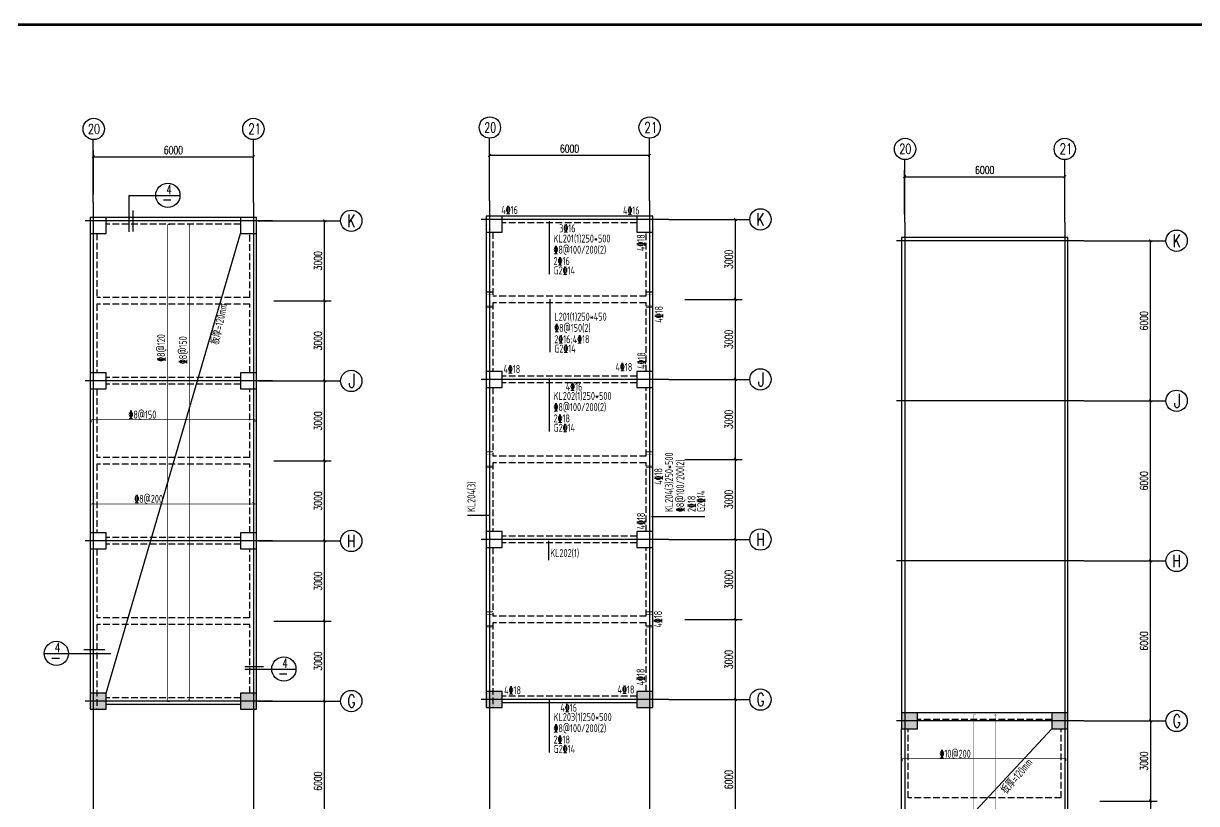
# Model space of a CAD drawing. Extents: x -73672 to 366960, y -527333 to 140666.
# Drawn here: x 219290 to 263247, y -473421 to -444183 of the extents above; entities that cross this region are included whole.
import ezdxf
from ezdxf.enums import TextEntityAlignment as Align

# ---------------------------------------------------------------- set-up
doc = ezdxf.new("R2010")
doc.units = 0
doc.header["$LTSCALE"] = 1000
doc.header["$MEASUREMENT"] = 0
doc.linetypes.add('DASH', pattern=[0.35, 0.25, -0.1])
for name, color, linetype in [('11', 3, 'Continuous'), ('AXIS', 3, 'Continuous'), ('AXIS_TEXT', 7, 'Continuous'), ('COLUMN', 9, 'Continuous'), ('PUB_TITLE', 4, 'Continuous'), ('TEXT', 3, 'Continuous'), ('WALL', 9, 'Continuous'), ('建-尺寸', 3, 'Continuous')]:
    doc.layers.add(name, color=color, linetype=linetype)
doc.styles.add('_TCH_AXIS', font='COMPLEX', dxfattribs={"bigfont": 'GBCBIG'})
doc.styles.add('_TCH_DIM_T3', font='SIMPLEX', dxfattribs={"width": 0.705882, "bigfont": 'GBCBIG'})
doc.styles.add('A-DIM_T3', font='SIMPLEX', dxfattribs={"width": 0.705882, "bigfont": 'GBCBIG'})
doc.styles.add('COMPLEX', font='COMPLEX', dxfattribs={"bigfont": 'Tssdchn.shx'})
doc.styles.add('HZTXT', font='txt', dxfattribs={"bigfont": 'HZTXT'})
doc.styles.add('TSSD_Rein', font='Tssdeng.shx', dxfattribs={"width": 0.7, "bigfont": 'hztxt.shx'})
doc.dimstyles.new('_TCH_ARCH-100', dxfattribs={"dimtxt": 297.5, "dimasz": 100, "dimexe": 250, "dimexo": 300, "dimgap": 100, "dimtad": 1, "dimdec": 0, "dimzin": 0, "dimdsep": 46, "dimtxsty": '_TCH_DIM_T3', "dimblk": 'ARCHTICK', "dimcen": 0.09, "dimclrt": 7, "dimazin": 2, "dimtfac": 1, "dimtdec": 0, "dimtix": 1, "dimtmove": 2, "dimatfit": 3, "dimfxl": 0, "dimtolj": 1, "dimtzin": 0, "dimarcsym": 0})
doc.dimstyles.new('A-DIM-100', dxfattribs={"dimtxt": 297.5, "dimasz": 100, "dimexe": 250, "dimexo": 300, "dimgap": 100, "dimtad": 1, "dimdec": 0, "dimzin": 0, "dimdsep": 46, "dimtxsty": 'A-DIM_T3', "dimblk": 'ARCHTICK', "dimcen": 0.09, "dimclrt": 7, "dimazin": 2, "dimtfac": 1, "dimtdec": 0, "dimtix": 1, "dimtmove": 2, "dimatfit": 3, "dimfxl": 0, "dimtolj": 1, "dimtzin": 0, "dimarcsym": 0})

# ---------------------------------------------------------------- blocks, each defined once
blk = doc.blocks.new('_ArchTick')
at = {"color": 0, "linetype": 'ByBlock', "const_width": 0.4}
blk.add_lwpolyline([(-0.5, -0.5), (0.5, 0.5)], dxfattribs=at)
blk = doc.blocks.new('*D7692')
at = {"layer": 'AXIS', "color": 0, "lineweight": -2}
for p, q in [((221908, -450590), (221908, -448930)), ((221908, -449180), (227908, -449180)), ((227908, -450590), (227908, -448930))]:
    blk.add_line(p, q, dxfattribs=at)
at = {"layer": 'Defpoints', "color": 0}
for p in [(227908, -449180), (221908, -450890), (227908, -450890)]:
    blk.add_point(p, dxfattribs=at)
at = {"layer": 'AXIS', "color": 0, "linetype": 'ByBlock', "lineweight": -2, "xscale": 100, "yscale": 100, "zscale": 100, "rotation": 180}
blk.add_blockref('_ArchTick', (221908, -449180), dxfattribs=at)
at = {"layer": 'AXIS', "color": 0, "linetype": 'ByBlock', "lineweight": -2, "xscale": 100, "yscale": 100, "zscale": 100}
blk.add_blockref('_ArchTick', (227908, -449180), dxfattribs=at)
at = {"layer": 'AXIS', "color": 7, "insert": (224908, -448931), "char_height": 297.5, "attachment_point": 5, "style": '_TCH_DIM_T3'}
blk.add_mtext('\\A1;6000', dxfattribs=at)
blk = doc.blocks.new('*D7694')
at = {"layer": 'AXIS', "color": 0, "lineweight": -2}
for p, q in [((228375, -469580), (230825, -469580)), ((230575, -475580), (230575, -469580)), ((228375, -475580), (230825, -475580))]:
    blk.add_line(p, q, dxfattribs=at)
at = {"layer": 'Defpoints', "color": 0}
for p in [(228075, -469580), (230575, -469580), (228075, -475580)]:
    blk.add_point(p, dxfattribs=at)
at = {"layer": 'AXIS', "color": 0, "linetype": 'ByBlock', "lineweight": -2, "xscale": 100, "yscale": 100, "zscale": 100}
for p, rotation in [((230575, -469580), 90), ((230575, -475580), 270)]:
    blk.add_blockref('_ArchTick', p, dxfattribs=dict(at, rotation=rotation))
at = {"layer": 'AXIS', "color": 7, "insert": (230326, -472580), "char_height": 297.5, "attachment_point": 5, "rotation": 90, "style": '_TCH_DIM_T3'}
blk.add_mtext('\\A1;6000', dxfattribs=at)
blk = doc.blocks.new('*D7695')
at = {"layer": 'AXIS', "color": 0, "lineweight": -2}
for p, q in [((236752, -450535), (236752, -448875)), ((236752, -449125), (242752, -449125)), ((242752, -450535), (242752, -448875))]:
    blk.add_line(p, q, dxfattribs=at)
at = {"layer": 'Defpoints', "color": 0}
for p in [(242752, -449125), (236752, -450835), (242752, -450835)]:
    blk.add_point(p, dxfattribs=at)
at = {"layer": 'AXIS', "color": 0, "linetype": 'ByBlock', "lineweight": -2, "xscale": 100, "yscale": 100, "zscale": 100, "rotation": 180}
blk.add_blockref('_ArchTick', (236752, -449125), dxfattribs=at)
at = {"layer": 'AXIS', "color": 0, "linetype": 'ByBlock', "lineweight": -2, "xscale": 100, "yscale": 100, "zscale": 100}
blk.add_blockref('_ArchTick', (242752, -449125), dxfattribs=at)
at = {"layer": 'AXIS', "color": 7, "insert": (239752, -448876), "char_height": 297.5, "attachment_point": 5, "style": '_TCH_DIM_T3'}
blk.add_mtext('\\A1;6000', dxfattribs=at)
blk = doc.blocks.new('*D7697')
at = {"layer": 'AXIS', "color": 0, "lineweight": -2}
for p, q in [((243768, -469525), (246218, -469525)), ((245968, -475525), (245968, -469525)), ((243768, -475525), (246218, -475525))]:
    blk.add_line(p, q, dxfattribs=at)
at = {"layer": 'Defpoints', "color": 0}
for p in [(243468, -469525), (245968, -469525), (243468, -475525)]:
    blk.add_point(p, dxfattribs=at)
at = {"layer": 'AXIS', "color": 0, "linetype": 'ByBlock', "lineweight": -2, "xscale": 100, "yscale": 100, "zscale": 100}
for p, rotation in [((245968, -469525), 90), ((245968, -475525), 270)]:
    blk.add_blockref('_ArchTick', p, dxfattribs=dict(at, rotation=rotation))
at = {"layer": 'AXIS', "color": 7, "insert": (245719, -472525), "char_height": 297.5, "attachment_point": 5, "rotation": 90, "style": '_TCH_DIM_T3'}
blk.add_mtext('\\A1;6000', dxfattribs=at)
blk = doc.blocks.new('*D7698')
at = {"layer": 'AXIS', "color": 0, "lineweight": -2}
for p, q in [((252310, -451336), (252310, -449676)), ((258310, -451336), (258310, -449676)), ((252310, -449926), (258310, -449926))]:
    blk.add_line(p, q, dxfattribs=at)
at = {"layer": 'Defpoints', "color": 0}
for p in [(258310, -449926), (252310, -451636), (258310, -451636)]:
    blk.add_point(p, dxfattribs=at)
at = {"layer": 'AXIS', "color": 0, "linetype": 'ByBlock', "lineweight": -2, "xscale": 100, "yscale": 100, "zscale": 100, "rotation": 180}
blk.add_blockref('_ArchTick', (252310, -449926), dxfattribs=at)
at = {"layer": 'AXIS', "color": 0, "linetype": 'ByBlock', "lineweight": -2, "xscale": 100, "yscale": 100, "zscale": 100}
blk.add_blockref('_ArchTick', (258310, -449926), dxfattribs=at)
at = {"layer": 'AXIS', "color": 7, "insert": (255310, -449677), "char_height": 297.5, "attachment_point": 5, "style": '_TCH_DIM_T3'}
blk.add_mtext('\\A1;6000', dxfattribs=at)
blk = doc.blocks.new('_AXISO')
blk.add_circle((0, 0), 0.5)
at = {"layer": 'AXIS_TEXT', "style": 'COMPLEX'}
blk.add_attdef('A', text='', height=0.56, dxfattribs=at).set_placement((-0.25, -0.28), (0.25, -0.28), align=Align.FIT)
blk = doc.blocks.new('*D8738')
at = {"layer": 'Defpoints', "color": 0}
for p in [(228375, -466580), (230575, -466580), (228375, -469580)]:
    blk.add_point(p, dxfattribs=at)
at = {"layer": '建-尺寸', "color": 0, "lineweight": -2}
for p, q in [((228675, -466580), (230825, -466580)), ((230575, -469580), (230575, -466580)), ((228675, -469580), (230825, -469580))]:
    blk.add_line(p, q, dxfattribs=at)
at = {"layer": '建-尺寸', "color": 0, "linetype": 'ByBlock', "lineweight": -2, "xscale": 100, "yscale": 100, "zscale": 100}
for p, rotation in [((230575, -466580), 90), ((230575, -469580), 270)]:
    blk.add_blockref('_ArchTick', p, dxfattribs=dict(at, rotation=rotation))
at = {"layer": '建-尺寸', "color": 7, "insert": (230326, -468080), "char_height": 297.5, "attachment_point": 5, "rotation": 90, "style": 'A-DIM_T3'}
blk.add_mtext('\\A1;3000', dxfattribs=at)
blk = doc.blocks.new('*D8739')
at = {"layer": 'Defpoints', "color": 0}
for p in [(228375, -463580), (230575, -463580), (228375, -466580)]:
    blk.add_point(p, dxfattribs=at)
at = {"layer": '建-尺寸', "color": 0, "lineweight": -2}
for p, q in [((228675, -463580), (230825, -463580)), ((230575, -466580), (230575, -463580)), ((228675, -466580), (230825, -466580))]:
    blk.add_line(p, q, dxfattribs=at)
at = {"layer": '建-尺寸', "color": 0, "linetype": 'ByBlock', "lineweight": -2, "xscale": 100, "yscale": 100, "zscale": 100}
for p, rotation in [((230575, -463580), 90), ((230575, -466580), 270)]:
    blk.add_blockref('_ArchTick', p, dxfattribs=dict(at, rotation=rotation))
at = {"layer": '建-尺寸', "color": 7, "insert": (230326, -465080), "char_height": 297.5, "attachment_point": 5, "rotation": 90, "style": 'A-DIM_T3'}
blk.add_mtext('\\A1;3000', dxfattribs=at)
blk = doc.blocks.new('*D8740')
at = {"layer": 'Defpoints', "color": 0}
for p in [(228375, -460580), (230575, -460580), (228375, -463580)]:
    blk.add_point(p, dxfattribs=at)
at = {"layer": '建-尺寸', "color": 0, "lineweight": -2}
for p, q in [((228675, -460580), (230825, -460580)), ((230575, -463580), (230575, -460580)), ((228675, -463580), (230825, -463580))]:
    blk.add_line(p, q, dxfattribs=at)
at = {"layer": '建-尺寸', "color": 0, "linetype": 'ByBlock', "lineweight": -2, "xscale": 100, "yscale": 100, "zscale": 100}
for p, rotation in [((230575, -460580), 90), ((230575, -463580), 270)]:
    blk.add_blockref('_ArchTick', p, dxfattribs=dict(at, rotation=rotation))
at = {"layer": '建-尺寸', "color": 7, "insert": (230326, -462080), "char_height": 297.5, "attachment_point": 5, "rotation": 90, "style": 'A-DIM_T3'}
blk.add_mtext('\\A1;3000', dxfattribs=at)
blk = doc.blocks.new('*D8741')
at = {"layer": 'Defpoints', "color": 0}
for p in [(228375, -457580), (230575, -457580), (228375, -460580)]:
    blk.add_point(p, dxfattribs=at)
at = {"layer": '建-尺寸', "color": 0, "lineweight": -2}
for p, q in [((228675, -457580), (230825, -457580)), ((230575, -460580), (230575, -457580)), ((228675, -460580), (230825, -460580))]:
    blk.add_line(p, q, dxfattribs=at)
at = {"layer": '建-尺寸', "color": 0, "linetype": 'ByBlock', "lineweight": -2, "xscale": 100, "yscale": 100, "zscale": 100}
for p, rotation in [((230575, -457580), 90), ((230575, -460580), 270)]:
    blk.add_blockref('_ArchTick', p, dxfattribs=dict(at, rotation=rotation))
at = {"layer": '建-尺寸', "color": 7, "insert": (230326, -459080), "char_height": 297.5, "attachment_point": 5, "rotation": 90, "style": 'A-DIM_T3'}
blk.add_mtext('\\A1;3000', dxfattribs=at)
blk = doc.blocks.new('*D8742')
at = {"layer": 'Defpoints', "color": 0}
for p in [(228375, -454580), (230575, -454580), (228375, -457580)]:
    blk.add_point(p, dxfattribs=at)
at = {"layer": '建-尺寸', "color": 0, "lineweight": -2}
for p, q in [((228675, -454580), (230825, -454580)), ((230575, -457580), (230575, -454580)), ((228675, -457580), (230825, -457580))]:
    blk.add_line(p, q, dxfattribs=at)
at = {"layer": '建-尺寸', "color": 0, "linetype": 'ByBlock', "lineweight": -2, "xscale": 100, "yscale": 100, "zscale": 100}
for p, rotation in [((230575, -454580), 90), ((230575, -457580), 270)]:
    blk.add_blockref('_ArchTick', p, dxfattribs=dict(at, rotation=rotation))
at = {"layer": '建-尺寸', "color": 7, "insert": (230326, -456080), "char_height": 297.5, "attachment_point": 5, "rotation": 90, "style": 'A-DIM_T3'}
blk.add_mtext('\\A1;3000', dxfattribs=at)
blk = doc.blocks.new('*D8743')
at = {"layer": 'Defpoints', "color": 0}
for p in [(228375, -451580), (230575, -451580), (228375, -454580)]:
    blk.add_point(p, dxfattribs=at)
at = {"layer": '建-尺寸', "color": 0, "lineweight": -2}
for p, q in [((228675, -451580), (230825, -451580)), ((230575, -454580), (230575, -451580)), ((228675, -454580), (230825, -454580))]:
    blk.add_line(p, q, dxfattribs=at)
at = {"layer": '建-尺寸', "color": 0, "linetype": 'ByBlock', "lineweight": -2, "xscale": 100, "yscale": 100, "zscale": 100}
for p, rotation in [((230575, -451580), 90), ((230575, -454580), 270)]:
    blk.add_blockref('_ArchTick', p, dxfattribs=dict(at, rotation=rotation))
at = {"layer": '建-尺寸', "color": 7, "insert": (230326, -453080), "char_height": 297.5, "attachment_point": 5, "rotation": 90, "style": 'A-DIM_T3'}
blk.add_mtext('\\A1;3000', dxfattribs=at)
blk = doc.blocks.new('*D8752')
at = {"layer": 'Defpoints', "color": 0}
for p in [(243768, -466525), (245968, -466525), (243768, -469525)]:
    blk.add_point(p, dxfattribs=at)
at = {"layer": '建-尺寸', "color": 0, "lineweight": -2}
for p, q in [((244068, -466525), (246218, -466525)), ((245968, -469525), (245968, -466525)), ((244068, -469525), (246218, -469525))]:
    blk.add_line(p, q, dxfattribs=at)
at = {"layer": '建-尺寸', "color": 0, "linetype": 'ByBlock', "lineweight": -2, "xscale": 100, "yscale": 100, "zscale": 100}
for p, rotation in [((245968, -466525), 90), ((245968, -469525), 270)]:
    blk.add_blockref('_ArchTick', p, dxfattribs=dict(at, rotation=rotation))
at = {"layer": '建-尺寸', "color": 7, "insert": (245719, -468025), "char_height": 297.5, "attachment_point": 5, "rotation": 90, "style": 'A-DIM_T3'}
blk.add_mtext('\\A1;3000', dxfattribs=at)
blk = doc.blocks.new('*D8753')
at = {"layer": 'Defpoints', "color": 0}
for p in [(243768, -463525), (245968, -463525), (243768, -466525)]:
    blk.add_point(p, dxfattribs=at)
at = {"layer": '建-尺寸', "color": 0, "lineweight": -2}
for p, q in [((244068, -463525), (246218, -463525)), ((245968, -466525), (245968, -463525)), ((244068, -466525), (246218, -466525))]:
    blk.add_line(p, q, dxfattribs=at)
at = {"layer": '建-尺寸', "color": 0, "linetype": 'ByBlock', "lineweight": -2, "xscale": 100, "yscale": 100, "zscale": 100}
for p, rotation in [((245968, -463525), 90), ((245968, -466525), 270)]:
    blk.add_blockref('_ArchTick', p, dxfattribs=dict(at, rotation=rotation))
at = {"layer": '建-尺寸', "color": 7, "insert": (245719, -465025), "char_height": 297.5, "attachment_point": 5, "rotation": 90, "style": 'A-DIM_T3'}
blk.add_mtext('\\A1;3000', dxfattribs=at)
blk = doc.blocks.new('*D8754')
at = {"layer": 'Defpoints', "color": 0}
for p in [(243768, -460525), (245968, -460525), (243768, -463525)]:
    blk.add_point(p, dxfattribs=at)
at = {"layer": '建-尺寸', "color": 0, "lineweight": -2}
for p, q in [((244068, -460525), (246218, -460525)), ((245968, -463525), (245968, -460525)), ((244068, -463525), (246218, -463525))]:
    blk.add_line(p, q, dxfattribs=at)
at = {"layer": '建-尺寸', "color": 0, "linetype": 'ByBlock', "lineweight": -2, "xscale": 100, "yscale": 100, "zscale": 100}
for p, rotation in [((245968, -460525), 90), ((245968, -463525), 270)]:
    blk.add_blockref('_ArchTick', p, dxfattribs=dict(at, rotation=rotation))
at = {"layer": '建-尺寸', "color": 7, "insert": (245719, -462025), "char_height": 297.5, "attachment_point": 5, "rotation": 90, "style": 'A-DIM_T3'}
blk.add_mtext('\\A1;3000', dxfattribs=at)
blk = doc.blocks.new('*D8755')
at = {"layer": 'Defpoints', "color": 0}
for p in [(243768, -457525), (245968, -457525), (243768, -460525)]:
    blk.add_point(p, dxfattribs=at)
at = {"layer": '建-尺寸', "color": 0, "lineweight": -2}
for p, q in [((244068, -457525), (246218, -457525)), ((245968, -460525), (245968, -457525)), ((244068, -460525), (246218, -460525))]:
    blk.add_line(p, q, dxfattribs=at)
at = {"layer": '建-尺寸', "color": 0, "linetype": 'ByBlock', "lineweight": -2, "xscale": 100, "yscale": 100, "zscale": 100}
for p, rotation in [((245968, -457525), 90), ((245968, -460525), 270)]:
    blk.add_blockref('_ArchTick', p, dxfattribs=dict(at, rotation=rotation))
at = {"layer": '建-尺寸', "color": 7, "insert": (245719, -459025), "char_height": 297.5, "attachment_point": 5, "rotation": 90, "style": 'A-DIM_T3'}
blk.add_mtext('\\A1;3000', dxfattribs=at)
blk = doc.blocks.new('*D8756')
at = {"layer": 'Defpoints', "color": 0}
for p in [(243768, -454525), (245968, -454525), (243768, -457525)]:
    blk.add_point(p, dxfattribs=at)
at = {"layer": '建-尺寸', "color": 0, "lineweight": -2}
for p, q in [((244068, -454525), (246218, -454525)), ((245968, -457525), (245968, -454525)), ((244068, -457525), (246218, -457525))]:
    blk.add_line(p, q, dxfattribs=at)
at = {"layer": '建-尺寸', "color": 0, "linetype": 'ByBlock', "lineweight": -2, "xscale": 100, "yscale": 100, "zscale": 100}
for p, rotation in [((245968, -454525), 90), ((245968, -457525), 270)]:
    blk.add_blockref('_ArchTick', p, dxfattribs=dict(at, rotation=rotation))
at = {"layer": '建-尺寸', "color": 7, "insert": (245719, -456025), "char_height": 297.5, "attachment_point": 5, "rotation": 90, "style": 'A-DIM_T3'}
blk.add_mtext('\\A1;3000', dxfattribs=at)
blk = doc.blocks.new('*D8757')
at = {"layer": 'Defpoints', "color": 0}
for p in [(243768, -451525), (245968, -451525), (243768, -454525)]:
    blk.add_point(p, dxfattribs=at)
at = {"layer": '建-尺寸', "color": 0, "lineweight": -2}
for p, q in [((244068, -451525), (246218, -451525)), ((245968, -454525), (245968, -451525)), ((244068, -454525), (246218, -454525))]:
    blk.add_line(p, q, dxfattribs=at)
at = {"layer": '建-尺寸', "color": 0, "linetype": 'ByBlock', "lineweight": -2, "xscale": 100, "yscale": 100, "zscale": 100}
for p, rotation in [((245968, -451525), 90), ((245968, -454525), 270)]:
    blk.add_blockref('_ArchTick', p, dxfattribs=dict(at, rotation=rotation))
at = {"layer": '建-尺寸', "color": 7, "insert": (245719, -453025), "char_height": 297.5, "attachment_point": 5, "rotation": 90, "style": 'A-DIM_T3'}
blk.add_mtext('\\A1;3000', dxfattribs=at)
blk = doc.blocks.new('*D8762')
at = {"layer": 'Defpoints', "color": 0}
for p in [(259327, -464327), (261527, -464327), (259327, -470327)]:
    blk.add_point(p, dxfattribs=at)
at = {"layer": '建-尺寸', "color": 0, "lineweight": -2}
for p, q in [((259627, -464327), (261777, -464327)), ((261527, -470327), (261527, -464327)), ((259627, -470327), (261777, -470327))]:
    blk.add_line(p, q, dxfattribs=at)
at = {"layer": '建-尺寸', "color": 0, "linetype": 'ByBlock', "lineweight": -2, "xscale": 100, "yscale": 100, "zscale": 100}
for p, rotation in [((261527, -464327), 90), ((261527, -470327), 270)]:
    blk.add_blockref('_ArchTick', p, dxfattribs=dict(at, rotation=rotation))
at = {"layer": '建-尺寸', "color": 7, "insert": (261278, -467327), "char_height": 297.5, "attachment_point": 5, "rotation": 90, "style": 'A-DIM_T3'}
blk.add_mtext('\\A1;6000', dxfattribs=at)
blk = doc.blocks.new('*D8763')
at = {"layer": 'Defpoints', "color": 0}
for p in [(259327, -458327), (261527, -458327), (259327, -464327)]:
    blk.add_point(p, dxfattribs=at)
at = {"layer": '建-尺寸', "color": 0, "lineweight": -2}
for p, q in [((259627, -458327), (261777, -458327)), ((261527, -464327), (261527, -458327)), ((259627, -464327), (261777, -464327))]:
    blk.add_line(p, q, dxfattribs=at)
at = {"layer": '建-尺寸', "color": 0, "linetype": 'ByBlock', "lineweight": -2, "xscale": 100, "yscale": 100, "zscale": 100}
for p, rotation in [((261527, -458327), 90), ((261527, -464327), 270)]:
    blk.add_blockref('_ArchTick', p, dxfattribs=dict(at, rotation=rotation))
at = {"layer": '建-尺寸', "color": 7, "insert": (261278, -461327), "char_height": 297.5, "attachment_point": 5, "rotation": 90, "style": 'A-DIM_T3'}
blk.add_mtext('\\A1;6000', dxfattribs=at)
blk = doc.blocks.new('*D8764')
at = {"layer": 'Defpoints', "color": 0}
for p in [(259327, -452327), (261527, -452327), (259327, -458327)]:
    blk.add_point(p, dxfattribs=at)
at = {"layer": '建-尺寸', "color": 0, "lineweight": -2}
for p, q in [((259627, -452327), (261777, -452327)), ((261527, -458327), (261527, -452327)), ((259627, -458327), (261777, -458327))]:
    blk.add_line(p, q, dxfattribs=at)
at = {"layer": '建-尺寸', "color": 0, "linetype": 'ByBlock', "lineweight": -2, "xscale": 100, "yscale": 100, "zscale": 100}
for p, rotation in [((261527, -452327), 90), ((261527, -458327), 270)]:
    blk.add_blockref('_ArchTick', p, dxfattribs=dict(at, rotation=rotation))
at = {"layer": '建-尺寸', "color": 7, "insert": (261278, -455327), "char_height": 297.5, "attachment_point": 5, "rotation": 90, "style": 'A-DIM_T3'}
blk.add_mtext('\\A1;6000', dxfattribs=at)
blk = doc.blocks.new('*D8765')
at = {"layer": 'Defpoints', "color": 0}
for p in [(259327, -470327), (259327, -473327), (261527, -473327)]:
    blk.add_point(p, dxfattribs=at)
at = {"layer": '建-尺寸', "color": 0, "lineweight": -2}
for p, q in [((259627, -470327), (261777, -470327)), ((261527, -470327), (261527, -473327)), ((259627, -473327), (261777, -473327))]:
    blk.add_line(p, q, dxfattribs=at)
at = {"layer": '建-尺寸', "color": 0, "linetype": 'ByBlock', "lineweight": -2, "xscale": 100, "yscale": 100, "zscale": 100}
for p, rotation in [((261527, -470327), 90), ((261527, -473327), 270)]:
    blk.add_blockref('_ArchTick', p, dxfattribs=dict(at, rotation=rotation))
at = {"layer": '建-尺寸', "color": 7, "insert": (261278, -471827), "char_height": 297.5, "attachment_point": 5, "rotation": 90, "style": 'A-DIM_T3'}
blk.add_mtext('\\A1;3000', dxfattribs=at)
blk = doc.blocks.new('*D8766')
at = {"layer": 'Defpoints', "color": 0}
for p in [(259327, -473327), (259327, -476327), (261527, -476327)]:
    blk.add_point(p, dxfattribs=at)
at = {"layer": '建-尺寸', "color": 0, "lineweight": -2}
for p, q in [((259627, -473327), (261777, -473327)), ((261527, -473327), (261527, -476327)), ((259627, -476327), (261777, -476327))]:
    blk.add_line(p, q, dxfattribs=at)
at = {"layer": '建-尺寸', "color": 0, "linetype": 'ByBlock', "lineweight": -2, "xscale": 100, "yscale": 100, "zscale": 100}
for p, rotation in [((261527, -473327), 90), ((261527, -476327), 270)]:
    blk.add_blockref('_ArchTick', p, dxfattribs=dict(at, rotation=rotation))
at = {"layer": '建-尺寸', "color": 7, "insert": (261278, -474827), "char_height": 297.5, "attachment_point": 5, "rotation": 90, "style": 'A-DIM_T3'}
blk.add_mtext('\\A1;3000', dxfattribs=at)

msp = doc.modelspace()

# ---------------------------------------------------------------- hatches: boundary and pattern name
h = msp.add_hatch(color=0)
h.dxf.hatch_style = 1
h.paths.add_polyline_path([(221907.71, -469880.2), (222387.71, -469880.2), (222387.71, -469280.2), (221907.71, -469280.2)])
h.paths.add_polyline_path([(221907.71, -469280.2), (221787.71, -469280.2), (221787.71, -469880.2), (221907.71, -469880.2)])
h = msp.add_hatch(color=0)
h.dxf.hatch_style = 1
h.paths.add_polyline_path([(227547.71, -469880.2), (228027.71, -469880.2), (228027.71, -469280.2), (227547.71, -469280.2)])
h.paths.add_polyline_path([(227547.71, -469280.2), (227427.71, -469280.2), (227427.71, -469880.2), (227547.71, -469880.2)])
h = msp.add_hatch(color=0)
h.dxf.hatch_style = 1
h.paths.add_polyline_path([(236751.52, -469825.25), (237231.52, -469825.25), (237231.52, -469225.25), (236751.52, -469225.25)])
h.paths.add_polyline_path([(236751.52, -469225.25), (236631.52, -469225.25), (236631.52, -469825.25), (236751.52, -469825.25)])
h = msp.add_hatch(color=0)
h.dxf.hatch_style = 1
h.paths.add_polyline_path([(242391.52, -469825.25), (242871.52, -469825.25), (242871.52, -469225.25), (242391.52, -469225.25)])
h.paths.add_polyline_path([(242391.52, -469225.25), (242271.52, -469225.25), (242271.52, -469825.25), (242391.52, -469825.25)])
h = msp.add_hatch(color=0)
h.dxf.hatch_style = 1
h.paths.add_polyline_path([(252310.48, -470626.61), (252790.48, -470626.61), (252790.48, -470026.61), (252310.48, -470026.61)])
h.paths.add_polyline_path([(252310.48, -470026.61), (252190.48, -470026.61), (252190.48, -470626.61), (252310.48, -470626.61)])
h = msp.add_hatch(color=0)
h.dxf.hatch_style = 1
h.paths.add_polyline_path([(257950.48, -470626.61), (258430.48, -470626.61), (258430.48, -470026.61), (257950.48, -470026.61)])
h.paths.add_polyline_path([(257950.48, -470026.61), (257830.48, -470026.61), (257830.48, -470626.61), (257950.48, -470626.61)])

# ---------------------------------------------------------------- linework, layer by layer
at = {"color": 1}
for p, q in [((221907.71, -450889.68), (221907.71, -499960.85)), ((227907.71, -450889.68), (227907.71, -499960.85)), ((236751.52, -450834.73), (236751.52, -499905.9)), ((242751.52, -450834.73), (242751.52, -499905.9)), ((228624.36, -451580.2), (221598.89, -451580.2)), ((243468.17, -451525.25), (236442.7, -451525.25)), ((252310.48, -451636.09), (252310.48, -500707.26)), ((258310.48, -451636.09), (258310.48, -500707.26)), ((259027.13, -452326.61), (252001.66, -452326.61)), ((228624.36, -457580.2), (221598.89, -457580.2)), ((243468.17, -457525.25), (236442.7, -457525.25)), ((259027.13, -458326.61), (252001.66, -458326.61)), ((228624.36, -463580.2), (221598.89, -463580.2)), ((243468.17, -463525.25), (236442.7, -463525.25)), ((259027.13, -464326.61), (252001.66, -464326.61)), ((228624.36, -469580.2), (221598.89, -469580.2)), ((243468.17, -469525.25), (236442.7, -469525.25)), ((259027.13, -470326.61), (252001.66, -470326.61))]:
    msp.add_line(p, q, dxfattribs=at)
at = {"color": 0}
for p, q in [((223236.53, -450625.98), (225155.05, -450625.98)), ((223236.53, -450625.98), (223236.53, -451999.69)), ((242271.52, -451405.25), (237231.52, -451405.25)), ((242871.52, -469225.25), (242871.52, -451405.25)), ((227427.71, -451460.2), (222387.71, -451460.2)), ((228027.71, -469280.2), (228027.71, -451460.2)), ((238983.78, -451591.98), (238983.78, -453579.79)), ((221787.71, -452060.2), (221787.71, -469880.2)), ((222387.71, -469280.2), (227427.71, -452060.2)), ((236631.52, -452005.25), (236631.52, -469825.25)), ((258430.48, -452206.61), (252190.48, -452206.61)), ((252190.48, -452206.61), (252190.48, -470626.61)), ((258430.48, -470026.61), (258430.48, -452206.61)), ((239011.09, -454521.64), (239011.09, -456509.45)), ((238983.78, -457490.53), (238983.78, -459478.35)), ((235932.16, -462607.5), (236751.52, -462607.5)), ((242828.38, -462666.16), (244816.2, -462666.16)), ((238967.64, -463572.68), (238967.64, -464302.18)), ((220069.78, -467795.32), (222567.31, -467795.32)), ((227583.08, -468380.19), (229501.6, -468380.19)), ((227427.71, -469705.2), (222387.71, -469705.2)), ((242271.52, -469650.25), (237231.52, -469650.25)), ((238983.78, -469526.45), (238983.78, -471514.26)), ((257830.48, -470026.61), (252790.48, -470026.61)), ((252190.48, -476026.61), (252190.48, -470626.61)), ((252790.48, -476026.61), (257830.48, -470626.61)), ((258430.48, -476026.61), (258430.48, -470626.61))]:
    msp.add_line(p, q, dxfattribs=at)
for points, const_width in [([(224529.04, -450805.57), (224822.52, -450805.57)], 50), ([(223392.9, -451190.77), (223392.9, -451988.29)], 50), ([(224780.51, -469604.22), (224692.07, -469604.22), (224692.07, -451723.59), (224781.05, -451723.59)], 20), ([(236631.52, -454232.78), (236881.52, -454232.78)], 20), ([(236631.52, -454275.36), (236881.52, -454275.36)], 20), ([(236631.52, -454327.76), (236881.52, -454327.76)], 20), ([(242621.52, -454232.78), (242871.52, -454232.78)], 20), ([(242621.52, -454275.36), (242871.52, -454275.36)], 20), ([(242621.52, -454327.76), (242871.52, -454327.76)], 20), ([(236631.52, -454740.47), (236881.52, -454740.47)], 20), ([(236631.52, -454783.05), (236881.52, -454783.05)], 20), ([(236631.52, -454835.45), (236881.52, -454835.45)], 20), ([(242621.52, -454740.47), (242871.52, -454740.47)], 20), ([(242621.52, -454783.05), (242871.52, -454783.05)], 20), ([(242621.52, -454835.45), (242871.52, -454835.45)], 20), ([(221843.61, -459133.34), (221843.61, -459030.98), (227962.54, -459030.98), (227962.54, -459120.46)], 20), ([(236631.52, -460232.78), (236881.52, -460232.78)], 20), ([(242621.52, -460232.78), (242871.52, -460232.78)], 20), ([(236631.52, -460275.36), (236881.52, -460275.36)], 20), ([(236631.52, -460327.76), (236881.52, -460327.76)], 20), ([(242621.52, -460275.36), (242871.52, -460275.36)], 20), ([(242621.52, -460327.76), (242871.52, -460327.76)], 20), ([(236631.52, -460740.47), (236881.52, -460740.47)], 20), ([(236631.52, -460783.05), (236881.52, -460783.05)], 20), ([(236631.52, -460835.45), (236881.52, -460835.45)], 20), ([(242621.52, -460740.47), (242871.52, -460740.47)], 20), ([(242621.52, -460783.05), (242871.52, -460783.05)], 20), ([(242621.52, -460835.45), (242871.52, -460835.45)], 20), ([(221934.81, -462125.16), (221846.53, -462192.97), (227976.99, -462192.97), (227855.8, -462123.85)], 20), ([(236631.52, -466232.78), (236881.52, -466232.78)], 20), ([(236631.52, -466275.36), (236881.52, -466275.36)], 20), ([(236631.52, -466327.76), (236881.52, -466327.76)], 20), ([(242621.52, -466232.78), (242871.52, -466232.78)], 20), ([(242621.52, -466275.36), (242871.52, -466275.36)], 20), ([(242621.52, -466327.76), (242871.52, -466327.76)], 20), ([(236631.52, -466740.47), (236881.52, -466740.47)], 20), ([(236631.52, -466783.05), (236881.52, -466783.05)], 20), ([(236631.52, -466835.45), (236881.52, -466835.45)], 20), ([(242621.52, -466740.47), (242871.52, -466740.47)], 20), ([(242621.52, -466783.05), (242871.52, -466783.05)], 20), ([(242621.52, -466835.45), (242871.52, -466835.45)], 20), ([(221545.62, -467650), (222351.16, -467650)], 50), ([(220352.84, -467974.91), (220646.32, -467974.91)], 50), ([(227577.24, -468289.97), (228291.54, -468289.97)], 50), ([(228875.59, -468559.78), (229169.07, -468559.78)], 50), ([(254975.71, -476553.28), (254887.27, -476553.28), (254887.27, -470095.42), (254976.25, -470095.42)], 20), ([(252234.58, -471842.46), (252234.58, -471740.11), (258353.51, -471740.11), (258353.51, -471829.59)], 20)]:
    msp.add_lwpolyline(points, dxfattribs=dict(at, const_width=const_width))
at = {"const_width": 20}
for points in [[(225483.27, -451752.52), (225520.65, -451704.95), (225520.65, -469570.93), (225463.87, -469513.44)], [(255678.47, -470124.34), (255715.85, -470076.78), (255715.85, -476519.99), (255659.07, -476462.5)]]:
    msp.add_lwpolyline(points, dxfattribs=at)
at = {"color": 0}
for centre in [(224700.51, -450625.98), (220524.31, -467795.32), (229047.06, -468380.19)]:
    msp.add_circle(centre, 454.54, dxfattribs=at)
at = {"layer": 'AXIS'}
for p, q in [((221907.71, -450889.68), (221907.71, -448538.26)), ((227907.71, -450889.68), (227907.71, -448538.26)), ((236751.52, -450834.73), (236751.52, -448483.31)), ((242751.52, -450834.73), (242751.52, -448483.31)), ((252310.48, -451636.09), (252310.48, -449284.67)), ((258310.48, -451636.09), (258310.48, -449284.67)), ((228074.84, -451580.2), (231173.27, -451580.2)), ((243468.17, -451525.25), (246506.5, -451525.25)), ((259027.13, -452326.61), (262099.81, -452326.61)), ((228074.84, -457580.2), (231173.27, -457580.2)), ((243468.17, -457525.25), (246506.5, -457525.25)), ((259027.13, -458326.61), (262099.81, -458326.61)), ((228074.84, -463580.2), (231173.27, -463580.2)), ((243468.17, -463525.25), (246506.5, -463525.25)), ((259027.13, -464326.61), (262099.81, -464326.61)), ((228074.84, -469580.2), (231173.27, -469580.2)), ((243468.17, -469525.25), (246506.5, -469525.25)), ((259027.13, -470326.61), (262099.81, -470326.61))]:
    msp.add_line(p, q, dxfattribs=at)
for centre in [(221921.99, -448138.26), (236765.8, -448083.31), (252324.76, -448884.67)]:
    msp.add_circle(centre, 400, dxfattribs=at)
at = {"layer": 'COLUMN'}
for points in [[(236631.52, -452005.25), (237231.52, -452005.25), (237231.52, -451405.25), (236631.52, -451405.25)], [(242271.52, -452005.25), (242871.52, -452005.25), (242871.52, -451405.25), (242271.52, -451405.25)], [(221787.71, -452060.2), (222387.71, -452060.2), (222387.71, -451460.2), (221787.71, -451460.2)], [(227427.71, -452060.2), (228027.71, -452060.2), (228027.71, -451460.2), (227427.71, -451460.2)], [(221787.71, -457880.2), (222387.71, -457880.2), (222387.71, -457280.2), (221787.71, -457280.2)], [(227427.71, -457880.2), (228027.71, -457880.2), (228027.71, -457280.2), (227427.71, -457280.2)], [(236631.52, -457825.25), (237231.52, -457825.25), (237231.52, -457225.25), (236631.52, -457225.25)], [(242271.52, -457825.25), (242871.52, -457825.25), (242871.52, -457225.25), (242271.52, -457225.25)], [(221787.71, -463880.2), (222387.71, -463880.2), (222387.71, -463280.2), (221787.71, -463280.2)], [(227427.71, -463880.2), (228027.71, -463880.2), (228027.71, -463280.2), (227427.71, -463280.2)], [(236631.52, -463825.25), (237231.52, -463825.25), (237231.52, -463225.25), (236631.52, -463225.25)], [(242271.52, -463825.25), (242871.52, -463825.25), (242871.52, -463225.25), (242271.52, -463225.25)], [(221787.71, -469880.2), (222387.71, -469880.2), (222387.71, -469280.2), (221787.71, -469280.2)], [(227427.71, -469880.2), (228027.71, -469880.2), (228027.71, -469280.2), (227427.71, -469280.2)], [(236631.52, -469825.25), (237231.52, -469825.25), (237231.52, -469225.25), (236631.52, -469225.25)], [(242271.52, -469825.25), (242871.52, -469825.25), (242871.52, -469225.25), (242271.52, -469225.25)], [(252190.48, -470626.61), (252790.48, -470626.61), (252790.48, -470026.61), (252190.48, -470026.61)], [(257830.48, -470626.61), (258430.48, -470626.61), (258430.48, -470026.61), (257830.48, -470026.61)]]:
    msp.add_lwpolyline(points, close=True, dxfattribs=at)
at = {"layer": 'PUB_TITLE', "const_width": 100}
msp.add_lwpolyline([(187741.64, -526333.5), (332941.64, -526333.5), (332941.64, -444233.5), (187741.64, -444233.5)], close=True, dxfattribs=at)
at = {"layer": 'WALL', "linetype": 'DASH'}
for p, q in [((227427.71, -451710.2), (222387.71, -451710.2)), ((242271.52, -451655.25), (237231.52, -451655.25)), ((222037.71, -452060.2), (222037.71, -454455.2)), ((227777.71, -454455.2), (227777.71, -452060.2)), ((236881.52, -452005.25), (236881.52, -454400.25)), ((242621.52, -454400.25), (242621.52, -452005.25)), ((227777.71, -454455.2), (222037.71, -454455.2)), ((242621.52, -454400.25), (236881.52, -454400.25)), ((222037.71, -454705.2), (222037.71, -457280.2)), ((227777.71, -454705.2), (222037.71, -454705.2)), ((227777.71, -457280.2), (227777.71, -454705.2)), ((236881.52, -454650.25), (236881.52, -457225.25)), ((242621.52, -454650.25), (236881.52, -454650.25)), ((242621.52, -457225.25), (242621.52, -454650.25)), ((227427.71, -457455.2), (222387.71, -457455.2)), ((242271.52, -457400.25), (237231.52, -457400.25)), ((222037.71, -457880.2), (222037.71, -460455.2)), ((227427.71, -457705.2), (222387.71, -457705.2)), ((227777.71, -460455.2), (227777.71, -457880.2)), ((236881.52, -457825.25), (236881.52, -460400.25)), ((242271.52, -457650.25), (237231.52, -457650.25)), ((242621.52, -460400.25), (242621.52, -457825.25)), ((227777.71, -460455.2), (222037.71, -460455.2)), ((242621.52, -460400.25), (236881.52, -460400.25)), ((236881.52, -460650.25), (236881.52, -463225.25)), ((242621.52, -460650.25), (236881.52, -460650.25)), ((242621.52, -463225.25), (242621.52, -460650.25)), ((222037.71, -460705.2), (222037.71, -463280.2)), ((227777.71, -460705.2), (222037.71, -460705.2)), ((227777.71, -463280.2), (227777.71, -460705.2)), ((227427.71, -463455.2), (222387.71, -463455.2)), ((227427.71, -463705.2), (222387.71, -463705.2)), ((242271.52, -463400.25), (237231.52, -463400.25)), ((242271.52, -463650.25), (237231.52, -463650.25)), ((222037.71, -463880.2), (222037.71, -466455.2)), ((227777.71, -466455.2), (227777.71, -463880.2)), ((236881.52, -463825.25), (236881.52, -466400.25)), ((242621.52, -466400.25), (242621.52, -463825.25)), ((227777.71, -466455.2), (222037.71, -466455.2)), ((222037.71, -466705.2), (222037.71, -469880.2)), ((227777.71, -466705.2), (222037.71, -466705.2)), ((227777.71, -469280.2), (227777.71, -466705.2)), ((242621.52, -466400.25), (236881.52, -466400.25)), ((236881.52, -466650.25), (236881.52, -469825.25)), ((242621.52, -466650.25), (236881.52, -466650.25)), ((242621.52, -469225.25), (242621.52, -466650.25)), ((227427.71, -469455.2), (222387.71, -469455.2)), ((242271.52, -469400.25), (237231.52, -469400.25)), ((257830.48, -470276.61), (252790.48, -470276.61)), ((252440.48, -473201.61), (252440.48, -470626.61)), ((258180.48, -473201.61), (258180.48, -470626.61)), ((258180.48, -473201.61), (252440.48, -473201.61))]:
    msp.add_line(p, q, dxfattribs=at)

# ---------------------------------------------------------------- block references
at = {"layer": 'AXIS'}
ref = msp.add_blockref('_AXISO', (227907.71, -448138.26), dxfattribs=dict(at, xscale=800, yscale=800, zscale=800))
ref.add_attrib('A', '21', (227712.26, -448338.76), dxfattribs={"color": 7, "height": 401.002, "style": '_TCH_AXIS', "width": 0.705882})
ref = msp.add_blockref('_AXISO', (242751.52, -448083.31), dxfattribs=dict(at, xscale=800, yscale=800, zscale=800))
ref.add_attrib('A', '21', (242556.07, -448283.81), dxfattribs={"color": 7, "height": 401.002, "style": '_TCH_AXIS', "width": 0.705882})
ref = msp.add_blockref('_AXISO', (258310.48, -448884.67), dxfattribs=dict(at, xscale=800, yscale=800, zscale=800))
ref.add_attrib('A', '21', (258115.03, -449085.17), dxfattribs={"color": 7, "height": 401.002, "style": '_TCH_AXIS', "width": 0.705882})
ref = msp.add_blockref('_AXISO', (231573.27, -451580.2), dxfattribs=dict(at, xscale=800, yscale=800, zscale=800))
ref.add_attrib('A', 'K', (231422.56, -451816.18), dxfattribs={"color": 7, "height": 471.96, "style": '_TCH_AXIS', "width": 0.705882})
ref = msp.add_blockref('_AXISO', (246906.5, -451525.25), dxfattribs=dict(at, xscale=800, yscale=800, zscale=800))
ref.add_attrib('A', 'K', (246755.79, -451761.23), dxfattribs={"color": 7, "height": 471.96, "style": '_TCH_AXIS', "width": 0.705882})
ref = msp.add_blockref('_AXISO', (262499.81, -452326.61), dxfattribs=dict(at, xscale=800, yscale=800, zscale=800))
ref.add_attrib('A', 'K', (262349.1, -452562.59), dxfattribs={"color": 7, "height": 471.96, "style": '_TCH_AXIS', "width": 0.705882})
ref = msp.add_blockref('_AXISO', (246906.5, -457525.25), dxfattribs=dict(at, xscale=800, yscale=800, zscale=800))
ref.add_attrib('A', 'J', (246809.4, -457787.87), dxfattribs={"color": 7, "height": 525.25, "style": '_TCH_AXIS', "width": 0.705882})
ref = msp.add_blockref('_AXISO', (231573.27, -457580.2), dxfattribs=dict(at, xscale=800, yscale=800, zscale=800))
ref.add_attrib('A', 'J', (231476.17, -457842.82), dxfattribs={"color": 7, "height": 525.25, "style": '_TCH_AXIS', "width": 0.705882})
ref = msp.add_blockref('_AXISO', (262499.81, -458326.61), dxfattribs=dict(at, xscale=800, yscale=800, zscale=800))
ref.add_attrib('A', 'J', (262402.7, -458589.24), dxfattribs={"color": 7, "height": 525.25, "style": '_TCH_AXIS', "width": 0.705882})
ref = msp.add_blockref('_AXISO', (231573.27, -463580.2), dxfattribs=dict(at, xscale=800, yscale=800, zscale=800))
ref.add_attrib('A', 'H', (231417.05, -463812.57), dxfattribs={"color": 7, "height": 464.74, "style": '_TCH_AXIS', "width": 0.705882})
ref = msp.add_blockref('_AXISO', (246906.5, -463525.25), dxfattribs=dict(at, xscale=800, yscale=800, zscale=800))
ref.add_attrib('A', 'H', (246750.29, -463757.62), dxfattribs={"color": 7, "height": 464.74, "style": '_TCH_AXIS', "width": 0.705882})
ref = msp.add_blockref('_AXISO', (262499.81, -464326.61), dxfattribs=dict(at, xscale=800, yscale=800, zscale=800))
ref.add_attrib('A', 'H', (262343.59, -464558.99), dxfattribs={"color": 7, "height": 464.74, "style": '_TCH_AXIS', "width": 0.705882})
ref = msp.add_blockref('_AXISO', (231573.27, -469580.2), dxfattribs=dict(at, xscale=800, yscale=800, zscale=800))
ref.add_attrib('A', 'G', (231428.32, -469819.76), dxfattribs={"color": 7, "height": 479.13, "style": '_TCH_AXIS', "width": 0.705882})
ref = msp.add_blockref('_AXISO', (246906.5, -469525.25), dxfattribs=dict(at, xscale=800, yscale=800, zscale=800))
ref.add_attrib('A', 'G', (246761.56, -469764.81), dxfattribs={"color": 7, "height": 479.13, "style": '_TCH_AXIS', "width": 0.705882})
ref = msp.add_blockref('_AXISO', (262499.81, -470326.61), dxfattribs=dict(at, xscale=800, yscale=800, zscale=800))
ref.add_attrib('A', 'G', (262354.86, -470566.18), dxfattribs={"color": 7, "height": 479.13, "style": '_TCH_AXIS', "width": 0.705882})

# ---------------------------------------------------------------- texts
at = {"layer": '11', "style": 'HZTXT', "width": 0.7}
for p in [(224639.74, -450584.47), (220463.54, -467753.81), (228986.29, -468338.69)]:
    msp.add_text('4', height=350, dxfattribs=at).set_placement(p)
at = {"layer": 'AXIS', "color": 7, "style": '_TCH_AXIS', "width": 0.705882}
for p in [(236555.08, -448267.69), (221711.27, -448322.64), (252114.04, -449069.05)]:
    msp.add_text('20', height=368.763, dxfattribs=at).set_placement(p)
at = {"layer": 'TEXT', "style": 'TSSD_Rein', "width": 0.7}
for s, p in [('4%%13216', (237194.64, -451322.96)), ('4%%13216', (241756.14, -451339.73)), ('3%%13216', (239366.38, -452010.54)), ('KL201(1)250*500', (239153.95, -452394.24)), ('%%1328@100/200(2)', (239153.95, -452813.5)), ('2%%13216', (239153.95, -453237.99)), ('G2%%13214', (239153.95, -453589.12)), ('L201(1)250*450', (239181.26, -455323.9)), ('%%1328@150(2)', (239181.26, -455743.16)), ('2%%13216;4%%13218', (239181.26, -456167.65)), ('G2%%13214', (239181.26, -456518.78)), ('4%%13218', (237275.68, -457289.14)), ('4%%13218', (241474.94, -457208.64)), ('KL202(1)250*500', (239153.95, -458292.8)), ('4%%13216', (239610.1, -457946.53)), ('%%1328@100/200(2)', (239153.95, -458712.05)), ('%%1328@150', (223227.27, -458995.73)), ('2%%13218', (239153.95, -459136.55)), ('G2%%13214', (239153.95, -459487.67)), ('%%1328@200', (223446.09, -462149.67)), ('KL202(1)', (239028.78, -464181.68)), ('4%%13218', (237301.85, -469324.4)), ('4%%13218', (241554.77, -469297.57)), ('4%%13216', (239408.19, -469981.8)), ('KL203(1)250*500', (239153.95, -470328.71)), ('%%1328@100/200(2)', (239153.95, -470747.97)), ('2%%13218', (239153.95, -471172.47)), ('G2%%13214', (239153.95, -471523.59)), ('%%13210@200', (253618.24, -471704.86))]:
    msp.add_text(s, height=300, dxfattribs=at).set_placement(p)
for s, rotation, p in [('4%%13218', 90, (242573.84, -452714.2)), ('板厚=120mm', 78.303146, (226614.12, -456241.74)), ('4%%13218', 90, (243245.97, -455401.6)), ('%%1328@120', 90, (224597.81, -456860.64)), ('%%1328@150', 90, (225414.94, -456949.65)), ('4%%13218', 90, (242593.82, -457133.65)), ('KL204(3)250*500', 90, (243630.65, -462496)), ('4%%13218', 90, (243230.64, -461474.75)), ('%%1328@100/200(2)', 90, (244049.91, -462496)), ('KL204(3)', 90, (236222.91, -462496)), ('2%%13218', 90, (244474.4, -462496)), ('G2%%13214', 90, (244825.53, -462496)), ('4%%13218', 90, (242579.92, -463147.04)), ('4%%13218', 90, (243215.93, -466825.25)), ('4%%13218', 90, (242565.7, -468991.62)), ('板厚=120mm', 50.544605, (256133.34, -473090.71))]:
    msp.add_text(s, height=300, rotation=rotation, dxfattribs=at).set_placement(p)

# ---------------------------------------------------------------- dimensions: what is measured, and where the dimension line sits
at = {"layer": 'AXIS'}
for base, p1, p2, picture, middle in [((227907.71, -449179.62), (221907.71, -450889.68), (227907.71, -450889.68), '*D7692', (224907.71, -448930.87)), ((242751.52, -449124.67), (236751.52, -450834.73), (242751.52, -450834.73), '*D7695', (239751.52, -448875.92)), ((258310.48, -449926.04), (252310.48, -451636.09), (258310.48, -451636.09), '*D7698', (255310.48, -449677.29))]:
    dim = msp.add_linear_dim(base=base, p1=p1, p2=p2, angle=0, dimstyle='_TCH_ARCH-100', dxfattribs=at)
    dim.commit()
    dim.dimension.update_dxf_attribs({"geometry": picture, "text_midpoint": middle, "dimtype": 161})
for p1, p2, picture, middle in [((243468.17, -475525.25), (243468.17, -469525.25), '*D7697', (245719.42, -472525.25)), ((228074.84, -475580.2), (228074.84, -469580.2), '*D7694', (230326.09, -472580.2))]:
    dim = msp.add_aligned_dim(p1=p1, p2=p2, distance=-2500, dimstyle='_TCH_ARCH-100', dxfattribs=at)
    dim.commit()
    dim.dimension.update_dxf_attribs({"geometry": picture, "text_midpoint": middle})
at = {"layer": '建-尺寸', "color": 0}
for p1, p2, distance, picture, middle in [((228374.84, -454580.2), (228374.84, -451580.2), -2200, '*D8743', (230326.09, -453080.2)), ((243768.17, -454525.25), (243768.17, -451525.25), -2200, '*D8757', (245719.42, -453025.25)), ((259327.13, -458326.61), (259327.13, -452326.61), -2200, '*D8764', (261278.38, -455326.61)), ((228374.84, -457580.2), (228374.84, -454580.2), -2200, '*D8742', (230326.09, -456080.2)), ((243768.17, -457525.25), (243768.17, -454525.25), -2200, '*D8756', (245719.42, -456025.25)), ((228374.84, -460580.2), (228374.84, -457580.2), -2200, '*D8741', (230326.09, -459080.2)), ((243768.17, -460525.25), (243768.17, -457525.25), -2200, '*D8755', (245719.42, -459025.25)), ((259327.13, -464326.61), (259327.13, -458326.61), -2200, '*D8763', (261278.38, -461326.61)), ((228374.84, -463580.2), (228374.84, -460580.2), -2200, '*D8740', (230326.09, -462080.2)), ((243768.17, -463525.25), (243768.17, -460525.25), -2200, '*D8754', (245719.42, -462025.25)), ((228374.84, -466580.2), (228374.84, -463580.2), -2200, '*D8739', (230326.09, -465080.2)), ((243768.17, -466525.25), (243768.17, -463525.25), -2200, '*D8753', (245719.42, -465025.25)), ((259327.13, -470326.61), (259327.13, -464326.61), -2200, '*D8762', (261278.38, -467326.61)), ((228374.84, -469580.2), (228374.84, -466580.2), -2200, '*D8738', (230326.09, -468080.2)), ((243768.17, -469525.25), (243768.17, -466525.25), -2200, '*D8752', (245719.42, -468025.25)), ((259327.13, -470326.61), (259327.13, -473326.61), 2200, '*D8765', (261278.38, -471826.61)), ((259327.13, -473326.61), (259327.13, -476326.61), 2200, '*D8766', (261278.38, -474826.61))]:
    dim = msp.add_aligned_dim(p1=p1, p2=p2, distance=distance, dimstyle='A-DIM-100', dxfattribs=at)
    dim.commit()
    dim.dimension.update_dxf_attribs({"geometry": picture, "text_midpoint": middle})

doc.saveas('drawing.dxf')
